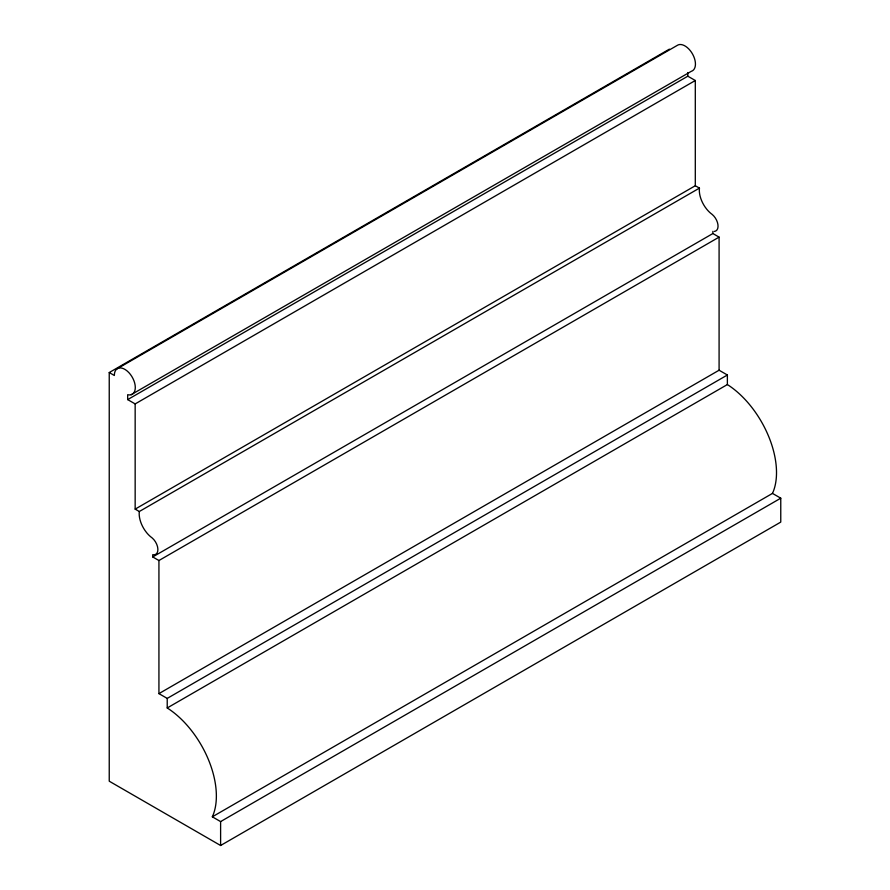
<?xml version="1.0" encoding="UTF-8"?>
<svg xmlns="http://www.w3.org/2000/svg" width="890" height="890" viewBox="0 0 890 890"><rect width="100%" height="100%" fill="white"/><g stroke="black" fill="none" stroke-linecap="round" stroke-linejoin="round"><path stroke-width="1.33" d="M719.087 370.218L719.087 237.129L158.932 560.522L158.932 693.622L719.087 370.218L727.375 375.002L727.375 384.558A73.18 42.253 60 0 1 772.476 493.405L780.764 498.189L780.764 522.096L220.609 845.5L109.236 781.198L109.236 372.543L669.391 49.139M117.024 368.838L677.168 45.446A14.819 8.555 60 0 1 692.687 54.29A14.819 8.555 60 0 1 691.285 71.322L131.13 394.726M109.236 372.543L114.343 375.491A14.819 8.555 60 0 1 123.788 368.794A14.819 8.555 60 0 1 135.113 385.114A14.819 8.555 60 0 1 127.682 394.715L127.682 399.599L687.825 76.195L695.301 80.512L695.301 185.732L135.158 509.125L135.158 403.915L695.301 80.512M135.158 509.125L139.296 511.516L699.44 188.113A20.67 11.937 60 0 0 705.091 207.014L706.693 209.161A20.67 11.937 60 0 0 712.122 214.379A10.458 6.041 60 0 1 717.952 224.736A10.458 6.041 60 0 1 714.359 231.422M139.296 511.516A20.67 11.937 60 0 0 144.948 530.407L146.55 532.554A20.67 11.937 60 0 0 151.979 537.783A10.458 6.041 60 0 1 157.886 549.108A10.458 6.041 60 0 1 152.724 554.715L152.724 556.94L712.879 233.536L719.087 237.129M158.932 693.622L167.22 698.405L727.375 375.002M780.764 498.189L220.609 821.592L212.332 816.809A73.18 42.253 60 0 0 167.22 707.962L727.375 384.558M212.332 816.809L772.476 493.405M695.301 185.732L699.44 188.113M127.682 399.599L135.158 403.915M152.724 556.94L158.932 560.522M712.879 231.322L712.879 233.536M687.825 72.535L687.825 76.195M220.609 821.592L220.609 845.5M167.22 698.405L167.22 707.962"/></g></svg>
